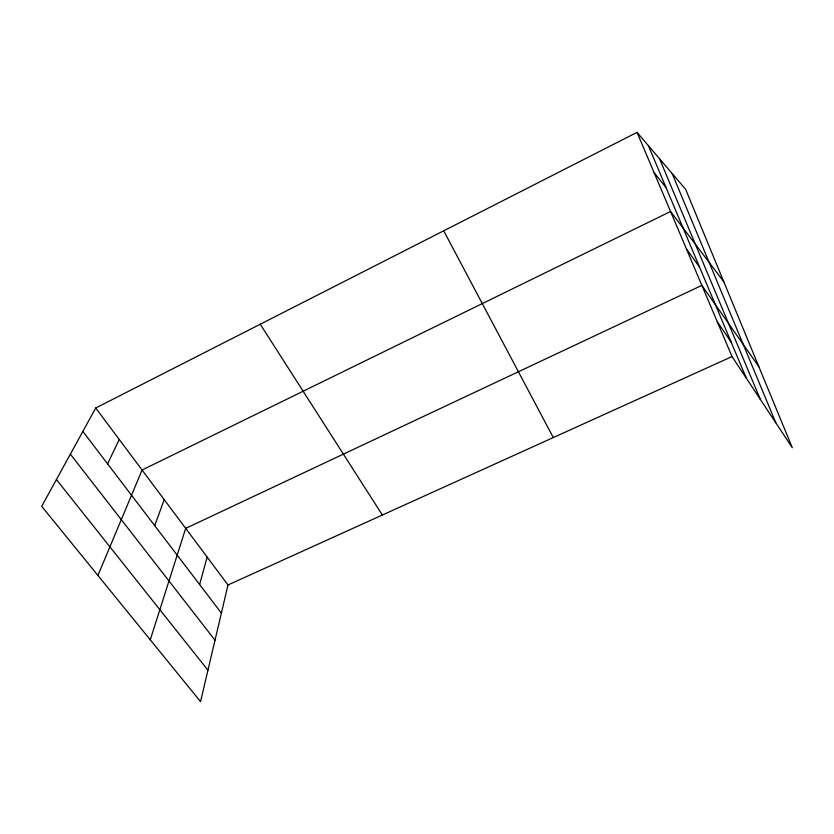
<?xml version="1.0" encoding="UTF-8"?>
<svg xmlns="http://www.w3.org/2000/svg" width="834" height="834" viewBox="0 0 834 834"><rect width="100%" height="100%" fill="white"/><g stroke="black" fill="none" stroke-linecap="round" stroke-linejoin="round"><path stroke-width="1.25" d="M95.722 408.003L227.995 584.978L200.546 701.634L41.7 506.332L95.722 408.003L637.04 132.366L685.663 189.349L792.3 447.702L732.023 356.566L637.04 132.366M199.628 584.551L207.155 557.102M150.266 639.814L185.69 528.37L701.874 285.395L758.898 366.783M154.707 525.639L164.204 499.639M97.922 575.46L142.072 470.022L670.567 211.502L723.776 281.704M107.586 463.84L119.262 439.497M227.995 584.978L732.023 356.566M654.096 172.628L666.064 187.608M56.42 479.55L207.937 670.213M70.369 454.155L215.005 640.189M82.858 431.418L221.385 613.084M686.486 249.074L699.507 266.995M717.198 321.58L731.116 342.065M260.25 324.228L382.368 515.016M443.709 230.81L553.286 437.569M648.414 145.7L746.347 378.209M659.59 158.794L760.274 399.267M672.194 173.566L775.839 422.817"/></g></svg>
